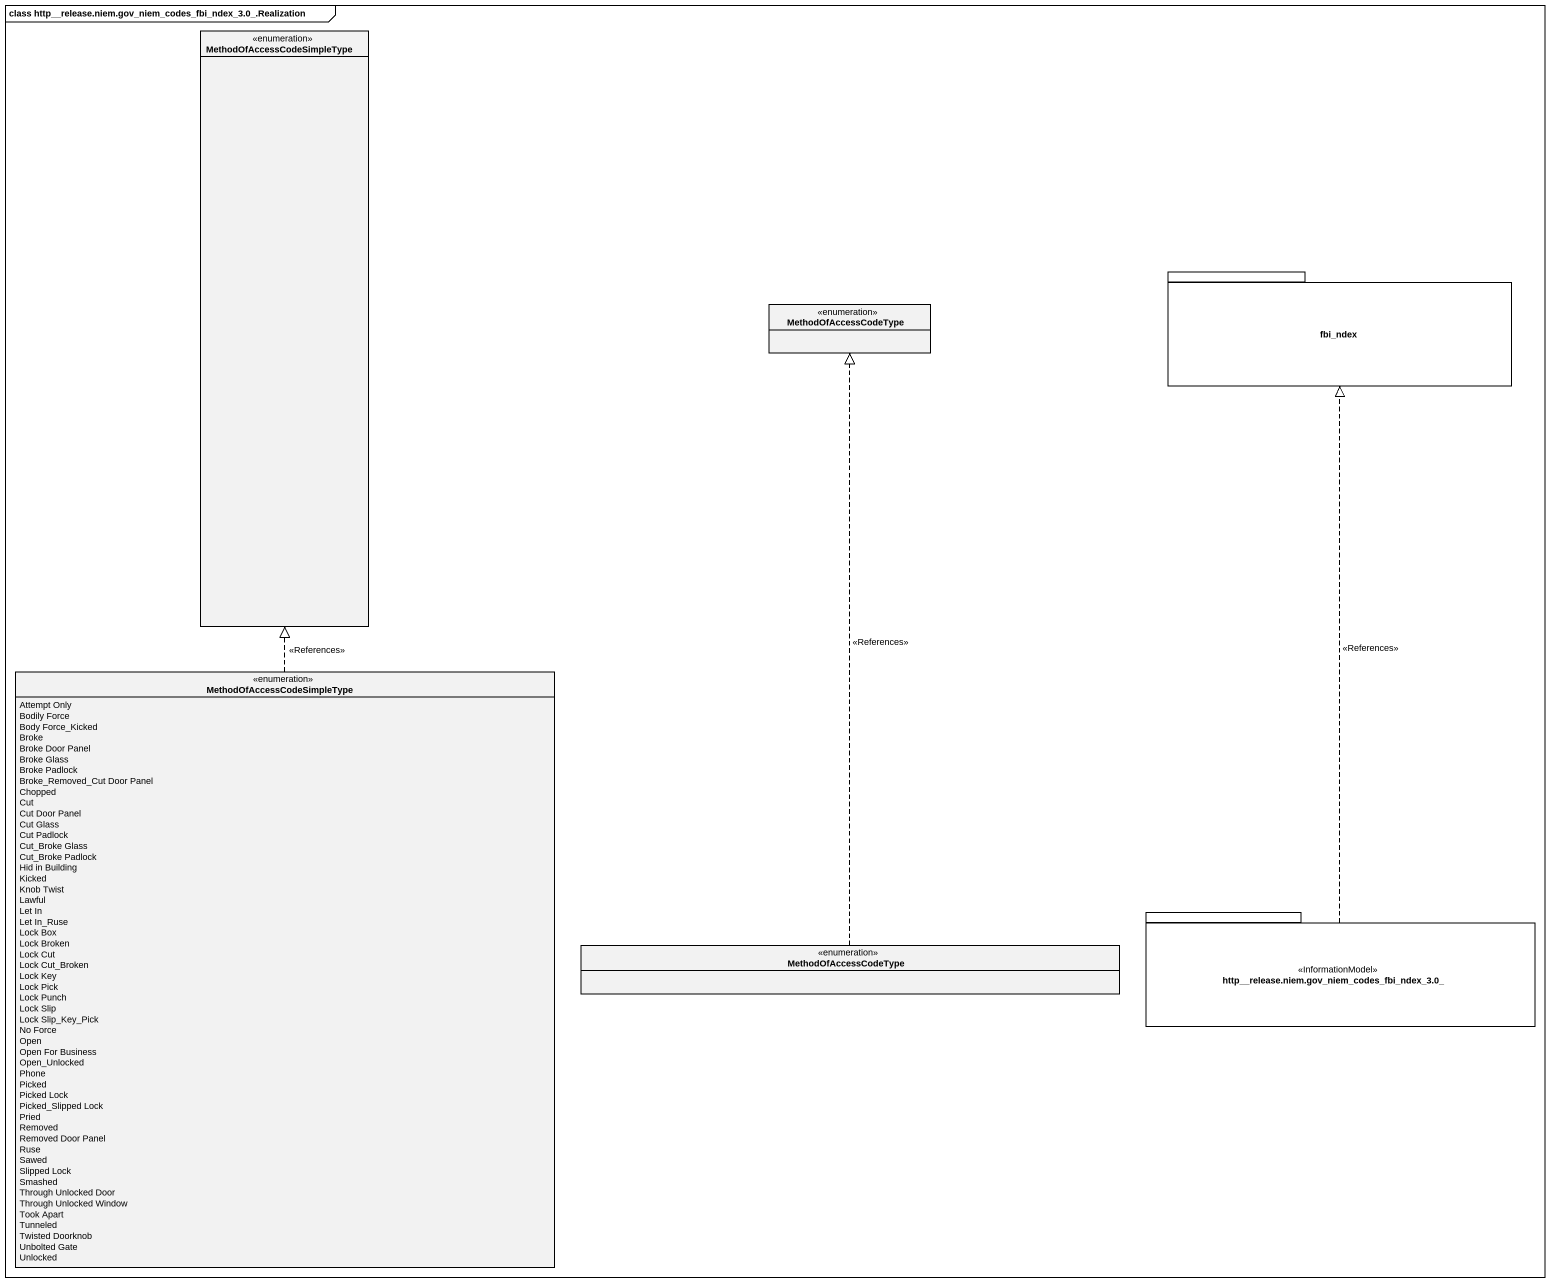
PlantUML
@startuml
mainframe class http__release.niem.gov_niem_codes_fbi_ndex_3.0_.Realization
hide circle
hide empty members
enum MethodOfAccessCodeSimpleType
package fbi_ndex {
}
enum MethodOfAccessCodeType
enum "MethodOfAccessCodeSimpleType" as MethodOfAccessCodeSimpleType_2 {
  Attempt Only
  Bodily Force
  Body Force_Kicked
  Broke
  Broke Door Panel
  Broke Glass
  Broke Padlock
  Broke_Removed_Cut Door Panel
  Chopped
  Cut
  Cut Door Panel
  Cut Glass
  Cut Padlock
  Cut_Broke Glass
  Cut_Broke Padlock
  Hid in Building
  Kicked
  Knob Twist
  Lawful
  Let In
  Let In_Ruse
  Lock Box
  Lock Broken
  Lock Cut
  Lock Cut_Broken
  Lock Key
  Lock Pick
  Lock Punch
  Lock Slip
  Lock Slip_Key_Pick
  No Force
  Open
  Open For Business
  Open_Unlocked
  Phone
  Picked
  Picked Lock
  Picked_Slipped Lock
  Pried
  Removed
  Removed Door Panel
  Ruse
  Sawed
  Slipped Lock
  Smashed
  Through Unlocked Door
  Through Unlocked Window
  Took Apart
  Tunneled
  Twisted Doorknob
  Unbolted Gate
  Unlocked
}
package "http__release.niem.gov_niem_codes_fbi_ndex_3.0_" as http_release_niem_gov_niem <<InformationModel>> {
}
enum "MethodOfAccessCodeType" as MethodOfAccessCodeType_2
MethodOfAccessCodeSimpleType_2 .up.|> MethodOfAccessCodeSimpleType : <<References>>
http_release_niem_gov_niem .up.|> fbi_ndex : <<References>>
MethodOfAccessCodeType_2 .up.|> MethodOfAccessCodeType : <<References>>
@enduml
